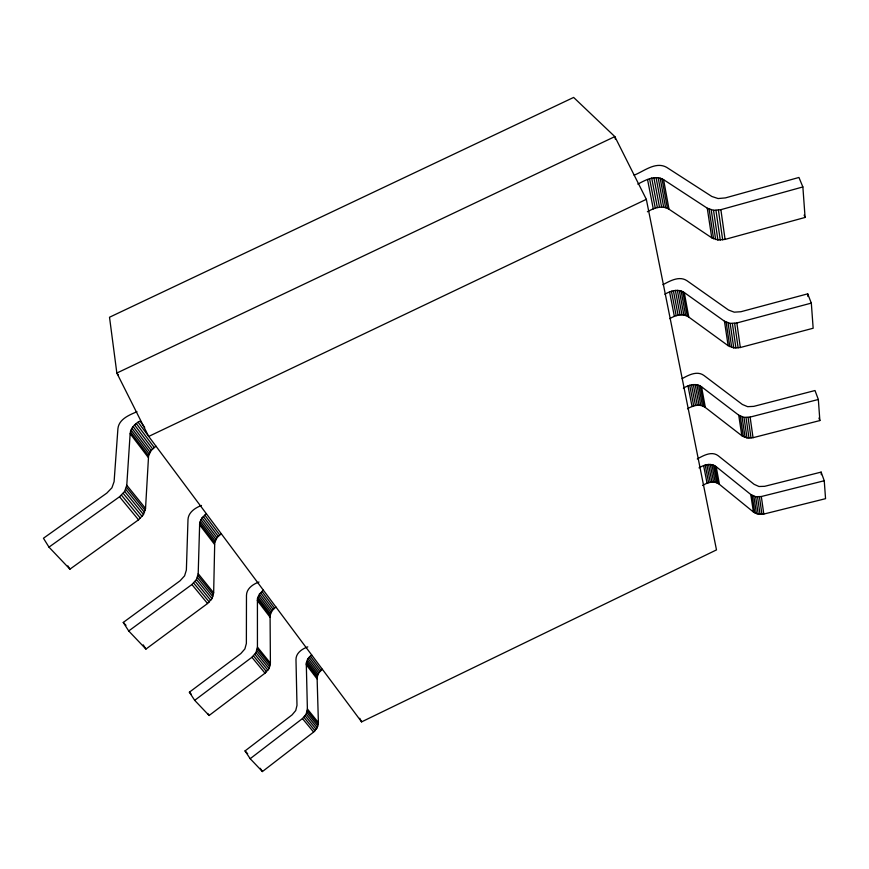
<?xml version="1.0" encoding="UTF-8"?>
<svg xmlns="http://www.w3.org/2000/svg" width="869" height="869" viewBox="0 0 869 869"><rect width="100%" height="100%" fill="white"/><g stroke="black" fill="none" stroke-linecap="round" stroke-linejoin="round"><path stroke-width="1.3" d="M201.51 505.454C195.329 507.757 188.41 512.232 187.997 519.51L186.368 570.042L184.586 575.843L180.057 580.807L123.257 622.443L128.71 630.97L145.938 649.078L207.561 603.51L211.971 598.6L213.655 592.843L214.719 542.723L216.957 537.737L221.258 533.707M128.71 630.97L191.897 584.522L196.437 579.525L198.197 573.692L199.685 522.953L201.999 517.902L206.409 513.796M307.778 646.873C302.195 648.828 295.884 652.999 295.981 659.647L296.992 705.378L295.721 710.56L292.049 714.915L245.036 750.925L250.185 758.702L262.416 771.563L313.611 732.078L317.207 727.766L318.402 722.628L317.087 677.309L318.804 672.834L322.366 669.282M136.976 411.71C129.416 414.969 118.999 419.021 117.923 428.569L114.1 481.643L111.927 487.781L106.811 493.114L43.45 538.237L48.979 547.133L69.933 569.173L138.529 519.825L143.494 514.557L145.536 508.452L148.577 455.769L151.173 450.5L155.975 446.177M250.185 758.702L302.455 718.565L306.138 714.177L307.387 708.963L306.279 663.09L308.05 658.572L311.689 654.954M48.979 547.133L119.52 496.775L124.636 491.409L126.776 485.228L130.144 433.696C130.708 428.037 135.119 423.507 140.028 421.096L144.688 427.363M258.995 582.013C253.14 584.12 246.579 588.454 246.47 595.384L246.372 643.451L244.884 648.926L240.822 653.575L189.377 692.202L194.689 700.338L209.092 715.491L265.023 673.182L268.988 668.587L270.4 663.145L270.074 615.502L272.03 610.788L275.918 607.007M194.689 700.338L251.912 657.279L255.964 652.597L257.441 647.09L257.42 598.85L259.429 594.07L263.416 590.236M138.073 422.171L361.58 721.878L716.49 549.903L646.33 199.327L614.828 136.607L573.638 97.437L109.516 317.239L116.848 373.051L148.686 436.434L646.33 199.327M697.275 458.962C703.293 455.617 711.776 450.707 718.326 455.834L754.107 484.326L758.974 486.499L764.633 486.325L821.14 472.106L824.246 480.742L825.55 498.676L763.797 514.068L758.224 514.209L753.423 512.015L719.434 484.37C714.437 480.329 707.442 482.382 702.554 485.499M699.013 467.891C703.988 464.73 711.081 462.601 716.197 466.686L750.762 494.494L755.65 496.688L761.32 496.525L824.246 480.742M682.132 378.656C688.4 375.147 697.09 370.433 703.944 375.462L742.387 404.487L747.644 406.67L753.76 406.377L815.003 390.529L818.337 399.479L819.869 420.563L753.032 437.694L747.003 437.933L741.833 435.727L705.346 407.485C699.979 403.412 692.691 405.551 687.498 408.788M683.36 388.182C688.661 384.902 696.058 382.697 701.555 386.792L738.715 415.154L743.983 417.359L750.121 417.087L818.337 399.479M662.938 284.706C669.89 281.002 679.254 275.538 686.977 280.72L728.515 310.016L734.229 312.167L740.888 311.732L807.714 293.852L811.32 303.107L813.156 328.243L740.312 347.513L733.762 347.893L728.157 345.699L688.78 317.076C682.958 312.992 675.311 315.273 669.76 318.641M664.861 294.233C670.542 290.822 678.309 288.443 684.283 292.538L724.442 321.204L730.156 323.387L736.858 322.964L811.32 303.107M647.372 211.775C653.694 208.104 662.178 204.888 669.011 209.223L711.776 237.834L717.892 239.974L725.072 239.399L805.085 217.446L802.869 186.944L798.948 177.461L725.409 197.904L718.098 198.545L711.852 196.481L666.686 167.369C655.639 161.102 643.842 171.399 634.12 175.158M637.803 184.13C645.33 180.187 655.183 174.539 663.59 179.655L707.268 208.191L713.525 210.298L720.879 209.668L802.869 186.944M123.257 622.443L125.983 625.322M189.377 692.202L191.18 694.103M245.036 750.925L247.665 753.705M119.52 496.775L138.529 519.825M191.897 584.522L207.561 603.51M251.912 657.279L265.023 673.182M302.455 718.565L313.611 732.078M121.486 495.178L140.441 518.25M193.657 583.045L209.277 602.054M253.498 655.899L266.577 671.824M303.911 717.273L315.023 730.818M123.202 493.364L142.114 516.479M195.188 581.361L210.754 600.403M254.856 654.324L267.913 670.281M305.138 715.795L316.24 729.363M124.636 491.409L143.494 514.557M196.437 579.525L211.971 598.6M255.964 652.597L268.988 668.587M306.138 714.177L317.207 727.766M125.733 489.356L144.536 512.525M197.372 577.603L212.872 596.699M256.779 650.783L269.77 666.795M306.855 712.461L317.902 726.071M126.45 487.27L145.232 510.472M197.958 575.636L213.437 594.754M257.278 648.926L270.248 664.959M307.268 710.712L318.304 724.344M126.776 485.228L145.536 508.452M198.197 573.692L213.655 592.843M257.441 647.09L270.4 663.145M307.387 708.963L318.402 722.628M130.426 431.904L148.577 455.769M199.685 522.953L214.719 542.723M257.42 598.85L270.074 615.502M306.279 663.09L317.087 677.309M130.144 433.696L148.317 457.528M199.49 524.659L214.545 544.407M257.278 600.468L269.955 617.099M306.192 664.633L317.011 678.83M131.023 430.09L149.153 453.976M200.174 521.237L215.186 541.029M257.821 597.22L270.476 613.894M306.627 661.548L317.424 675.778M131.936 428.298L150.022 452.206M200.956 519.532L215.946 539.345M258.506 595.613L271.128 612.308M307.224 660.027L318 674.268M133.131 426.56L151.173 450.5M201.999 517.902L216.957 537.737M259.429 594.07L272.03 610.788M308.05 658.572L318.804 672.834M134.576 424.93L152.575 448.893M203.281 516.371L218.195 536.238M260.57 592.636L273.148 609.375M309.092 657.214L319.825 671.498M136.237 423.453L154.193 447.437M204.758 515.002L219.64 534.88M261.917 591.344L274.452 608.104M310.309 655.997L321.019 670.303M118.423 375.202L116.848 373.051L614.828 136.607L615.393 139.246M260.233 768.272L262.416 771.563M207.778 713.482L209.092 715.491M143.222 644.863L145.938 649.078M67.869 565.86L69.933 569.173M359.744 718.283L361.58 721.878M804.129 215.088L805.085 217.446M818.935 418.032L819.869 420.563M647.535 179.492L653.303 208.94M669.575 291.973L674.377 316.435M687.998 385.955L692.05 406.594M703.629 465.665L707.084 483.316M649.567 178.666L655.291 208.136M671.433 291.224L676.18 315.697M689.704 385.271L693.712 405.921M705.193 465.034L708.626 482.697M651.696 178.069L657.377 207.561M673.377 290.691L678.092 315.186M691.485 384.804L695.472 405.465M706.845 464.611L710.255 482.284M653.879 177.71L659.506 207.213M675.365 290.398L680.036 314.915M693.321 384.565L697.264 405.236M708.55 464.404L711.917 482.089M656.052 177.602L661.635 207.126M677.353 290.355L681.991 314.871M695.157 384.554L699.067 405.236M710.245 464.426L713.59 482.121M660.158 178.156L665.643 207.702M681.122 290.985L685.674 315.523M698.622 385.239L702.467 405.932M713.471 465.143L716.762 482.838M658.159 177.754L663.699 207.289M679.286 290.55L683.881 315.078M696.938 384.782L700.816 405.475M711.907 464.676L715.22 482.371M661.982 178.797L667.435 208.343M682.795 291.658L687.325 316.197M700.175 385.912L703.999 406.616M714.915 465.827L718.174 483.512M663.59 179.655L669.011 209.223M684.283 292.538L688.78 317.076M701.555 386.792L705.346 407.485M716.197 466.686L719.434 484.37M707.268 208.191L711.776 237.834M724.442 321.204L728.157 345.699M738.715 415.154L741.833 435.727M750.762 494.494L753.423 512.015M709.115 209.168L713.579 238.823M726.136 322.193L729.819 346.688M740.269 416.142L743.375 436.705M752.217 495.46L754.846 512.982M711.222 209.885L715.643 239.551M728.059 322.931L731.709 347.426M742.05 416.881L745.113 437.455M753.857 496.199L756.464 513.72M713.525 210.298L717.892 239.974M730.156 323.387L733.762 347.893M743.983 417.359L747.003 437.933M755.65 496.688L758.224 514.209M715.958 210.396L720.26 240.094M732.371 323.54L735.934 348.056M746.015 417.554L749.002 438.139M757.529 496.905L760.071 514.437M718.435 210.189L722.682 239.898M734.631 323.398L738.139 347.926M748.079 417.468L751.033 438.052M759.441 496.851L761.95 514.383M720.879 209.668L725.072 239.399M736.858 322.964L740.312 347.513M750.121 417.087L753.032 437.694M761.32 496.525L763.797 514.068M807.714 293.852L807.92 296.503M821.14 472.106L821.335 474.68"/></g></svg>
